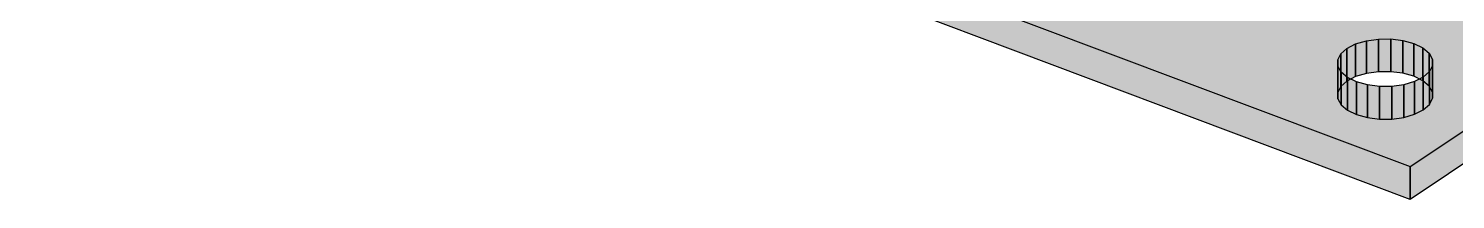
# Model space of a CAD drawing. Header units: millimetres. Extents: x 50 to 612415, y 2 to 4150.
# Drawn here: x 517507.8 to 517611.7, y 1319.4 to 1331.8 of the extents above; entities that cross this region are included whole.
import ezdxf

# ---------------------------------------------------------------- set-up
doc = ezdxf.new("R2010")
doc.units = ezdxf.units.MM
doc.layers.add('HATCH', color=8, linetype='Continuous', lineweight=9)
doc.layers.add('OUTLINE', color=7, linetype='Continuous', lineweight=25)

msp = doc.modelspace()

# ---------------------------------------------------------------- hatches: boundary and pattern name
at = {"layer": 'HATCH', "true_color": 0xb7bcc0}
for points in [[(517552.176, 1391.265), (517516.478, 1363.126), (517608.626, 1330.741)], [(517552.638, 1390.875), (517552.176, 1391.265), (517609.736, 1330.034)], [(517552.176, 1391.265), (517608.626, 1330.741), (517609.274, 1330.424)], [(517552.176, 1391.265), (517609.274, 1330.424), (517609.736, 1330.034)], [(517553.286, 1390.558), (517552.638, 1390.875), (517609.736, 1330.034)], [(517644.774, 1356.886), (517553.286, 1390.558), (517609.736, 1330.034)], [(517608.626, 1328.367), (517516.478, 1360.752), (517552.176, 1388.891)], [(517609.736, 1327.66), (517552.176, 1388.891), (517552.638, 1388.501)], [(517609.274, 1328.05), (517608.626, 1328.367), (517552.176, 1388.891)], [(517609.736, 1327.66), (517609.274, 1328.05), (517552.176, 1388.891)], [(517609.736, 1327.66), (517552.638, 1388.501), (517553.286, 1388.184)], [(517609.736, 1327.66), (517553.286, 1388.184), (517644.774, 1354.512)], [(517603.32, 1329.999), (517516.478, 1363.126), (517515.845, 1362.802)], [(517516.478, 1363.126), (517606.051, 1331.071), (517606.958, 1331.076)], [(517516.478, 1363.126), (517606.958, 1331.076), (517607.836, 1330.963)], [(517516.478, 1363.126), (517605.178, 1330.949), (517606.051, 1331.071)], [(517516.478, 1363.126), (517607.836, 1330.963), (517608.626, 1330.741)], [(517516.478, 1363.126), (517604.398, 1330.718), (517605.178, 1330.949)], [(517516.478, 1363.126), (517603.764, 1330.394), (517604.398, 1330.718)], [(517603.32, 1329.999), (517603.764, 1330.394), (517516.478, 1363.126)], [(517511.617, 1362.779), (517498.714, 1362.934), (517608.37, 1321.813)], [(517603.32, 1329.999), (517512.407, 1362.557), (517511.617, 1362.779)], [(517603.095, 1329.56), (517603.32, 1329.999), (517511.617, 1362.779)], [(517603.105, 1329.107), (517603.095, 1329.56), (517511.617, 1362.779)], [(517603.349, 1328.67), (517603.105, 1329.107), (517511.617, 1362.779)], [(517603.811, 1328.28), (517603.349, 1328.67), (517511.617, 1362.779)], [(517604.459, 1327.963), (517603.811, 1328.28), (517511.617, 1362.779)], [(517604.459, 1327.963), (517511.617, 1362.779), (517608.37, 1321.813)], [(517603.32, 1329.999), (517513.285, 1362.444), (517512.407, 1362.557)], [(517603.32, 1329.999), (517514.192, 1362.449), (517513.285, 1362.444)], [(517603.32, 1329.999), (517515.065, 1362.571), (517514.192, 1362.449)], [(517603.32, 1329.999), (517515.845, 1362.802), (517515.065, 1362.571)], [(517608.37, 1319.439), (517498.714, 1360.56), (517511.617, 1360.405)], [(517511.617, 1360.405), (517512.407, 1360.182), (517603.32, 1327.625)], [(517511.617, 1360.405), (517603.32, 1327.625), (517603.095, 1327.186)], [(517511.617, 1360.405), (517603.095, 1327.186), (517603.105, 1326.733)], [(517511.617, 1360.405), (517603.105, 1326.733), (517603.349, 1326.296)], [(517511.617, 1360.405), (517603.349, 1326.296), (517603.811, 1325.906)], [(517511.617, 1360.405), (517603.811, 1325.906), (517604.459, 1325.589)], [(517608.37, 1319.439), (517511.617, 1360.405), (517604.459, 1325.589)], [(517512.407, 1360.182), (517513.285, 1360.07), (517603.32, 1327.625)], [(517513.285, 1360.07), (517514.192, 1360.075), (517603.32, 1327.625)], [(517514.192, 1360.075), (517515.065, 1360.197), (517603.32, 1327.625)], [(517515.065, 1360.197), (517515.845, 1360.428), (517603.32, 1327.625)], [(517515.845, 1360.428), (517516.478, 1360.752), (517603.32, 1327.625)], [(517606.958, 1328.702), (517606.051, 1328.697), (517516.478, 1360.752)], [(517607.836, 1328.589), (517606.958, 1328.702), (517516.478, 1360.752)], [(517606.051, 1328.697), (517605.178, 1328.575), (517516.478, 1360.752)], [(517608.626, 1328.367), (517607.836, 1328.589), (517516.478, 1360.752)], [(517605.178, 1328.575), (517604.398, 1328.344), (517516.478, 1360.752)], [(517604.398, 1328.344), (517603.764, 1328.02), (517516.478, 1360.752)], [(517516.478, 1360.752), (517603.764, 1328.02), (517603.32, 1327.625)], [(517608.37, 1321.813), (517663.198, 1358.365), (517649.576, 1355.535)], [(517608.37, 1321.813), (517645.018, 1356.45), (517644.774, 1356.886)], [(517608.37, 1321.813), (517644.774, 1356.886), (517609.32, 1328.31)], [(517644.774, 1356.886), (517609.765, 1328.705), (517609.32, 1328.31)], [(517644.774, 1356.886), (517609.736, 1330.034), (517609.98, 1329.598)], [(517644.774, 1356.886), (517609.99, 1329.144), (517609.765, 1328.705)], [(517644.774, 1356.886), (517609.98, 1329.598), (517609.99, 1329.144)], [(517608.37, 1321.813), (517645.48, 1356.06), (517645.018, 1356.45)], [(517608.37, 1321.813), (517646.128, 1355.743), (517645.48, 1356.06)], [(517649.576, 1353.161), (517663.198, 1355.991), (517608.37, 1319.439)], [(517608.37, 1321.813), (517646.918, 1355.52), (517646.128, 1355.743)], [(517608.37, 1321.813), (517649.576, 1355.535), (517648.703, 1355.413)], [(517608.37, 1321.813), (517647.796, 1355.408), (517646.918, 1355.52)], [(517608.37, 1321.813), (517648.703, 1355.413), (517647.796, 1355.408)], [(517644.774, 1354.512), (517645.018, 1354.075), (517608.37, 1319.439)], [(517609.32, 1325.936), (517644.774, 1354.512), (517608.37, 1319.439)], [(517645.018, 1354.075), (517645.48, 1353.685), (517608.37, 1319.439)], [(517609.32, 1325.936), (517609.765, 1326.331), (517644.774, 1354.512)], [(517609.98, 1327.224), (517609.736, 1327.66), (517644.774, 1354.512)], [(517609.765, 1326.331), (517609.99, 1326.77), (517644.774, 1354.512)], [(517609.99, 1326.77), (517609.98, 1327.224), (517644.774, 1354.512)], [(517645.48, 1353.685), (517646.128, 1353.369), (517608.37, 1319.439)], [(517646.128, 1353.369), (517646.918, 1353.146), (517608.37, 1319.439)], [(517648.703, 1353.039), (517649.576, 1353.161), (517608.37, 1319.439)], [(517646.918, 1353.146), (517647.796, 1353.034), (517608.37, 1319.439)], [(517647.796, 1353.034), (517648.703, 1353.039), (517608.37, 1319.439)], [(517605.249, 1327.741), (517604.459, 1327.963), (517608.37, 1321.813)], [(517608.37, 1321.813), (517608.686, 1327.986), (517607.906, 1327.756)], [(517608.37, 1321.813), (517609.32, 1328.31), (517608.686, 1327.986)], [(517608.37, 1321.813), (517606.127, 1327.628), (517605.249, 1327.741)], [(517608.37, 1321.813), (517607.033, 1327.633), (517606.127, 1327.628)], [(517608.37, 1321.813), (517607.906, 1327.756), (517607.033, 1327.633)], [(517608.686, 1325.612), (517609.32, 1325.936), (517608.37, 1319.439)], [(517608.37, 1319.439), (517604.459, 1325.589), (517605.249, 1325.367)], [(517605.249, 1325.367), (517606.127, 1325.254), (517608.37, 1319.439)], [(517606.127, 1325.254), (517607.033, 1325.259), (517608.37, 1319.439)], [(517607.033, 1325.259), (517607.906, 1325.381), (517608.37, 1319.439)], [(517607.906, 1325.381), (517608.686, 1325.612), (517608.37, 1319.439)]]:
    msp.add_hatch(color=9, dxfattribs=at).paths.add_polyline_path(points)
at = {"layer": 'HATCH', "true_color": 0xacb1b5}
msp.add_hatch(color=253, dxfattribs=at).paths.add_polyline_path([(517608.37, 1319.439), (517498.714, 1360.56), (517498.714, 1362.934), (517608.37, 1321.813)])
at = {"layer": 'HATCH', "true_color": 0xaaafb2}
msp.add_hatch(color=253, dxfattribs=at).paths.add_polyline_path([(517663.198, 1355.991), (517608.37, 1319.439), (517608.37, 1321.813), (517663.198, 1358.365)])
at = {"layer": 'HATCH', "true_color": 0xadb2b6}
for points in [[(517605.178, 1328.575), (517604.398, 1328.344), (517604.398, 1330.718), (517605.178, 1330.949)], [(517608.626, 1328.367), (517607.836, 1328.589), (517607.836, 1330.963), (517608.626, 1330.741)], [(517604.459, 1325.589), (517605.249, 1325.367), (517605.249, 1327.741), (517604.459, 1327.963)], [(517607.906, 1325.381), (517608.686, 1325.612), (517608.686, 1327.986), (517607.906, 1327.756)]]:
    msp.add_hatch(color=253, dxfattribs=at).paths.add_polyline_path(points)
at = {"layer": 'HATCH', "true_color": 0xaeb3b7}
for points in [[(517606.051, 1328.697), (517605.178, 1328.575), (517605.178, 1330.949), (517606.051, 1331.071)], [(517607.836, 1328.589), (517606.958, 1328.702), (517606.958, 1331.076), (517607.836, 1330.963)], [(517605.249, 1325.367), (517606.127, 1325.254), (517606.127, 1327.628), (517605.249, 1327.741)], [(517607.033, 1325.259), (517607.906, 1325.381), (517607.906, 1327.756), (517607.033, 1327.633)]]:
    msp.add_hatch(color=253, dxfattribs=at).paths.add_polyline_path(points)
at = {"layer": 'HATCH', "true_color": 0xaeb4b7}
for points in [[(517606.958, 1328.702), (517606.051, 1328.697), (517606.051, 1331.071), (517606.958, 1331.076)], [(517606.127, 1325.254), (517607.033, 1325.259), (517607.033, 1327.633), (517606.127, 1327.628)]]:
    msp.add_hatch(color=253, dxfattribs=at).paths.add_polyline_path(points)
at = {"layer": 'HATCH', "true_color": 0xa6abae}
for points in [[(517603.32, 1327.625), (517603.095, 1327.186), (517603.095, 1329.56), (517603.32, 1329.999)], [(517609.98, 1327.224), (517609.736, 1327.66), (517609.736, 1330.034), (517609.98, 1329.598)], [(517603.105, 1326.733), (517603.349, 1326.296), (517603.349, 1328.67), (517603.105, 1329.107)], [(517609.765, 1326.331), (517609.99, 1326.77), (517609.99, 1329.144), (517609.765, 1328.705)]]:
    msp.add_hatch(color=253, dxfattribs=at).paths.add_polyline_path(points)
at = {"layer": 'HATCH', "true_color": 0xa8aeb1}
for points in [[(517603.764, 1328.02), (517603.32, 1327.625), (517603.32, 1329.999), (517603.764, 1330.394)], [(517609.32, 1325.936), (517609.765, 1326.331), (517609.765, 1328.705), (517609.32, 1328.31)]]:
    msp.add_hatch(color=253, dxfattribs=at).paths.add_polyline_path(points)
at = {"layer": 'HATCH', "true_color": 0xabb0b4}
for points in [[(517604.398, 1328.344), (517603.764, 1328.02), (517603.764, 1330.394), (517604.398, 1330.718)], [(517609.274, 1328.05), (517608.626, 1328.367), (517608.626, 1330.741), (517609.274, 1330.424)], [(517603.811, 1325.906), (517604.459, 1325.589), (517604.459, 1327.963), (517603.811, 1328.28)], [(517608.686, 1325.612), (517609.32, 1325.936), (517609.32, 1328.31), (517608.686, 1327.986)]]:
    msp.add_hatch(color=253, dxfattribs=at).paths.add_polyline_path(points)
at = {"layer": 'HATCH', "true_color": 0xa9aeb1}
for points in [[(517609.736, 1327.66), (517609.274, 1328.05), (517609.274, 1330.424), (517609.736, 1330.034)], [(517603.349, 1326.296), (517603.811, 1325.906), (517603.811, 1328.28), (517603.349, 1328.67)]]:
    msp.add_hatch(color=253, dxfattribs=at).paths.add_polyline_path(points)
at = {"layer": 'HATCH', "true_color": 0xa3a8ab}
for points in [[(517603.095, 1327.186), (517603.105, 1326.733), (517603.105, 1329.107), (517603.095, 1329.56)], [(517609.99, 1326.77), (517609.98, 1327.224), (517609.98, 1329.598), (517609.99, 1329.144)]]:
    msp.add_hatch(color=253, dxfattribs=at).paths.add_polyline_path(points)

# ---------------------------------------------------------------- linework, layer by layer
at = {"layer": 'OUTLINE', "color": 139, "true_color": 0x42544a}
for p, q in [((517498.714, 1362.934), (517608.37, 1321.813)), ((517498.714, 1362.934), (517608.37, 1321.813)), ((517608.37, 1319.439), (517498.714, 1360.56)), ((517608.37, 1319.439), (517498.714, 1360.56)), ((517608.37, 1321.813), (517663.198, 1358.365)), ((517608.37, 1321.813), (517663.198, 1358.365)), ((517663.198, 1355.991), (517608.37, 1319.439)), ((517663.198, 1355.991), (517608.37, 1319.439)), ((517604.398, 1330.718), (517605.178, 1330.949)), ((517604.398, 1330.718), (517605.178, 1330.949)), ((517605.178, 1330.949), (517606.051, 1331.071)), ((517605.178, 1330.949), (517606.051, 1331.071)), ((517605.178, 1328.575), (517605.178, 1330.949)), ((517605.178, 1330.949), (517605.178, 1328.575)), ((517606.051, 1331.071), (517606.958, 1331.076)), ((517606.051, 1331.071), (517606.958, 1331.076)), ((517606.051, 1328.697), (517606.051, 1331.071)), ((517606.051, 1331.071), (517606.051, 1328.697)), ((517606.958, 1331.076), (517607.836, 1330.963)), ((517606.958, 1331.076), (517606.958, 1328.702)), ((517606.958, 1328.702), (517606.958, 1331.076)), ((517606.958, 1331.076), (517607.836, 1330.963)), ((517607.836, 1330.963), (517608.626, 1330.741)), ((517607.836, 1330.963), (517607.836, 1328.589)), ((517607.836, 1328.589), (517607.836, 1330.963)), ((517607.836, 1330.963), (517608.626, 1330.741)), ((517603.095, 1329.56), (517603.32, 1329.999)), ((517603.095, 1329.56), (517603.32, 1329.999)), ((517603.32, 1329.999), (517603.764, 1330.394)), ((517603.32, 1329.999), (517603.764, 1330.394)), ((517603.32, 1327.625), (517603.32, 1329.999)), ((517603.32, 1329.999), (517603.32, 1327.625)), ((517603.764, 1330.394), (517604.398, 1330.718)), ((517603.764, 1330.394), (517604.398, 1330.718)), ((517603.764, 1328.02), (517603.764, 1330.394)), ((517603.764, 1330.394), (517603.764, 1328.02)), ((517604.398, 1328.344), (517604.398, 1330.718)), ((517604.398, 1330.718), (517604.398, 1328.344)), ((517608.626, 1330.741), (517609.274, 1330.424)), ((517608.626, 1330.741), (517608.626, 1328.367)), ((517608.626, 1328.367), (517608.626, 1330.741)), ((517608.626, 1330.741), (517609.274, 1330.424)), ((517609.274, 1330.424), (517609.736, 1330.034)), ((517609.274, 1330.424), (517609.274, 1328.05)), ((517609.274, 1328.05), (517609.274, 1330.424)), ((517609.274, 1330.424), (517609.736, 1330.034)), ((517609.736, 1330.034), (517609.98, 1329.598)), ((517609.736, 1330.034), (517609.736, 1327.66)), ((517609.736, 1327.66), (517609.736, 1330.034)), ((517609.736, 1330.034), (517609.98, 1329.598)), ((517603.105, 1329.107), (517603.095, 1329.56)), ((517603.095, 1327.186), (517603.095, 1329.56)), ((517603.105, 1329.107), (517603.095, 1329.56)), ((517603.095, 1329.56), (517603.095, 1327.186)), ((517603.349, 1328.67), (517603.105, 1329.107)), ((517603.105, 1326.733), (517603.105, 1329.107)), ((517603.349, 1328.67), (517603.105, 1329.107)), ((517603.105, 1329.107), (517603.105, 1326.733)), ((517609.99, 1329.144), (517609.765, 1328.705)), ((517609.99, 1329.144), (517609.765, 1328.705)), ((517609.98, 1329.598), (517609.99, 1329.144)), ((517609.98, 1329.598), (517609.98, 1327.224)), ((517609.98, 1327.224), (517609.98, 1329.598)), ((517609.98, 1329.598), (517609.99, 1329.144)), ((517609.99, 1329.144), (517609.99, 1326.77)), ((517609.99, 1326.77), (517609.99, 1329.144)), ((517603.764, 1328.02), (517603.32, 1327.625)), ((517603.764, 1328.02), (517603.32, 1327.625)), ((517603.811, 1328.28), (517603.349, 1328.67)), ((517603.349, 1326.296), (517603.349, 1328.67)), ((517603.811, 1328.28), (517603.349, 1328.67)), ((517603.349, 1328.67), (517603.349, 1326.296)), ((517604.398, 1328.344), (517603.764, 1328.02)), ((517604.398, 1328.344), (517603.764, 1328.02)), ((517604.459, 1327.963), (517603.811, 1328.28)), ((517603.811, 1325.906), (517603.811, 1328.28)), ((517604.459, 1327.963), (517603.811, 1328.28)), ((517603.811, 1328.28), (517603.811, 1325.906)), ((517605.178, 1328.575), (517604.398, 1328.344)), ((517605.178, 1328.575), (517604.398, 1328.344)), ((517604.459, 1325.589), (517604.459, 1327.963)), ((517605.249, 1327.741), (517604.459, 1327.963)), ((517604.459, 1327.963), (517604.459, 1325.589)), ((517605.249, 1327.741), (517604.459, 1327.963)), ((517606.051, 1328.697), (517605.178, 1328.575)), ((517606.051, 1328.697), (517605.178, 1328.575)), ((517606.958, 1328.702), (517606.051, 1328.697)), ((517606.958, 1328.702), (517606.051, 1328.697)), ((517607.836, 1328.589), (517606.958, 1328.702)), ((517607.836, 1328.589), (517606.958, 1328.702)), ((517608.626, 1328.367), (517607.836, 1328.589)), ((517608.626, 1328.367), (517607.836, 1328.589)), ((517608.686, 1327.986), (517607.906, 1327.756)), ((517608.686, 1327.986), (517607.906, 1327.756)), ((517609.274, 1328.05), (517608.626, 1328.367)), ((517609.274, 1328.05), (517608.626, 1328.367)), ((517609.32, 1328.31), (517608.686, 1327.986)), ((517609.32, 1328.31), (517608.686, 1327.986)), ((517608.686, 1327.986), (517608.686, 1325.612)), ((517608.686, 1325.612), (517608.686, 1327.986)), ((517609.736, 1327.66), (517609.274, 1328.05)), ((517609.736, 1327.66), (517609.274, 1328.05)), ((517609.765, 1328.705), (517609.32, 1328.31)), ((517609.765, 1328.705), (517609.32, 1328.31)), ((517609.32, 1328.31), (517609.32, 1325.936)), ((517609.32, 1325.936), (517609.32, 1328.31)), ((517609.765, 1328.705), (517609.765, 1326.331)), ((517609.765, 1326.331), (517609.765, 1328.705)), ((517603.32, 1327.625), (517603.095, 1327.186)), ((517603.32, 1327.625), (517603.095, 1327.186)), ((517603.095, 1327.186), (517603.105, 1326.733)), ((517603.095, 1327.186), (517603.105, 1326.733)), ((517605.249, 1325.367), (517605.249, 1327.741)), ((517606.127, 1327.628), (517605.249, 1327.741)), ((517605.249, 1327.741), (517605.249, 1325.367)), ((517606.127, 1327.628), (517605.249, 1327.741)), ((517607.033, 1327.633), (517606.127, 1327.628)), ((517607.033, 1327.633), (517606.127, 1327.628)), ((517606.127, 1325.254), (517606.127, 1327.628)), ((517606.127, 1327.628), (517606.127, 1325.254)), ((517607.906, 1327.756), (517607.033, 1327.633)), ((517607.906, 1327.756), (517607.033, 1327.633)), ((517607.033, 1327.633), (517607.033, 1325.259)), ((517607.033, 1325.259), (517607.033, 1327.633)), ((517607.906, 1327.756), (517607.906, 1325.381)), ((517607.906, 1325.381), (517607.906, 1327.756)), ((517609.98, 1327.224), (517609.736, 1327.66)), ((517609.98, 1327.224), (517609.736, 1327.66)), ((517609.765, 1326.331), (517609.99, 1326.77)), ((517609.765, 1326.331), (517609.99, 1326.77)), ((517609.99, 1326.77), (517609.98, 1327.224)), ((517609.99, 1326.77), (517609.98, 1327.224)), ((517603.105, 1326.733), (517603.349, 1326.296)), ((517603.105, 1326.733), (517603.349, 1326.296)), ((517603.349, 1326.296), (517603.811, 1325.906)), ((517603.349, 1326.296), (517603.811, 1325.906)), ((517603.811, 1325.906), (517604.459, 1325.589)), ((517603.811, 1325.906), (517604.459, 1325.589)), ((517608.686, 1325.612), (517609.32, 1325.936)), ((517608.686, 1325.612), (517609.32, 1325.936)), ((517609.32, 1325.936), (517609.765, 1326.331)), ((517609.32, 1325.936), (517609.765, 1326.331)), ((517604.459, 1325.589), (517605.249, 1325.367)), ((517604.459, 1325.589), (517605.249, 1325.367)), ((517605.249, 1325.367), (517606.127, 1325.254)), ((517605.249, 1325.367), (517606.127, 1325.254)), ((517606.127, 1325.254), (517607.033, 1325.259)), ((517606.127, 1325.254), (517607.033, 1325.259)), ((517607.033, 1325.259), (517607.906, 1325.381)), ((517607.033, 1325.259), (517607.906, 1325.381)), ((517607.906, 1325.381), (517608.686, 1325.612)), ((517607.906, 1325.381), (517608.686, 1325.612)), ((517608.37, 1321.813), (517608.37, 1319.439)), ((517608.37, 1319.439), (517608.37, 1321.813))]:
    msp.add_line(p, q, dxfattribs=at)

doc.saveas('drawing.dxf')
